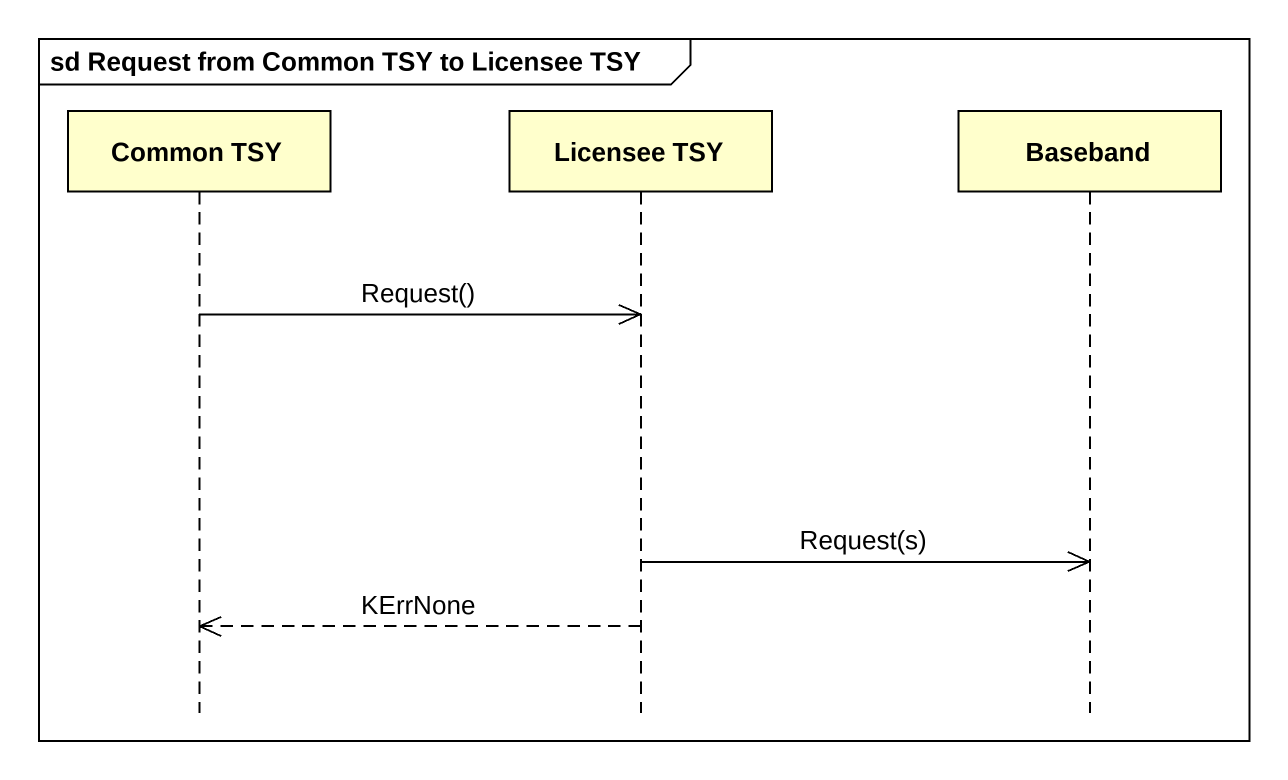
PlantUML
@startuml
mainframe sd Request from Common TSY to Licensee TSY
hide footbox
participant "Common TSY" as Common_TSY
participant "Licensee TSY" as Licensee_TSY
participant Baseband

Common_TSY ->> Licensee_TSY : Request()
Licensee_TSY ->> Baseband : Request(s)
Licensee_TSY -->> Common_TSY : KErrNone
@enduml
